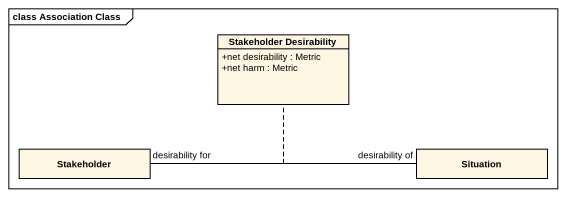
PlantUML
@startuml
mainframe class Association Class
hide circle
hide empty members
skinparam classAttributeIconSize 0
class "Stakeholder Desirability" as Stakeholder_Desirability {
  +net desirability : Metric
  +net harm : Metric
}
class Stakeholder
class Situation
Stakeholder "desirability for" -right- "desirability of" Situation
(Stakeholder, Situation) .. Stakeholder_Desirability
@enduml
